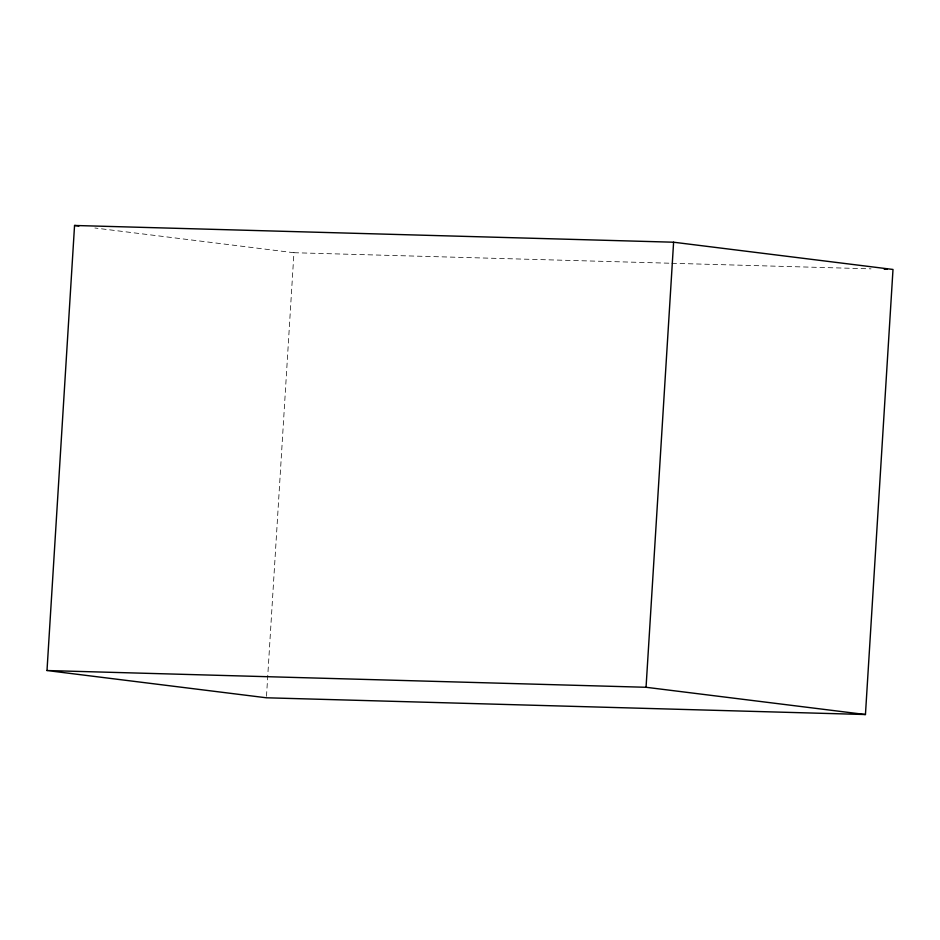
<?xml version="1.0" encoding="UTF-8"?>
<svg xmlns="http://www.w3.org/2000/svg" width="940" height="940" viewBox="0 0 940 940"><rect width="100%" height="100%" fill="white"/><g stroke="black" fill="none" stroke-linecap="round" stroke-linejoin="round"><path stroke-width="0.7" stroke-dasharray="4.7 3.53" d="M266.49 696.329L293.95 252.719L94.893 227.997M293.95 252.719L670.373 263.235M671.83 263.282L871.028 268.852"/><path stroke-width="1.41" d="M47 670.537L74.554 225.471L673.604 242.214L893 269.463L865.446 714.529L266.396 697.786L47 670.537L646.05 687.281L865.446 714.529M646.05 687.281L673.604 242.214M884.211 269.216L887.137 269.298M74.554 225.471L78.901 226.011"/></g></svg>
